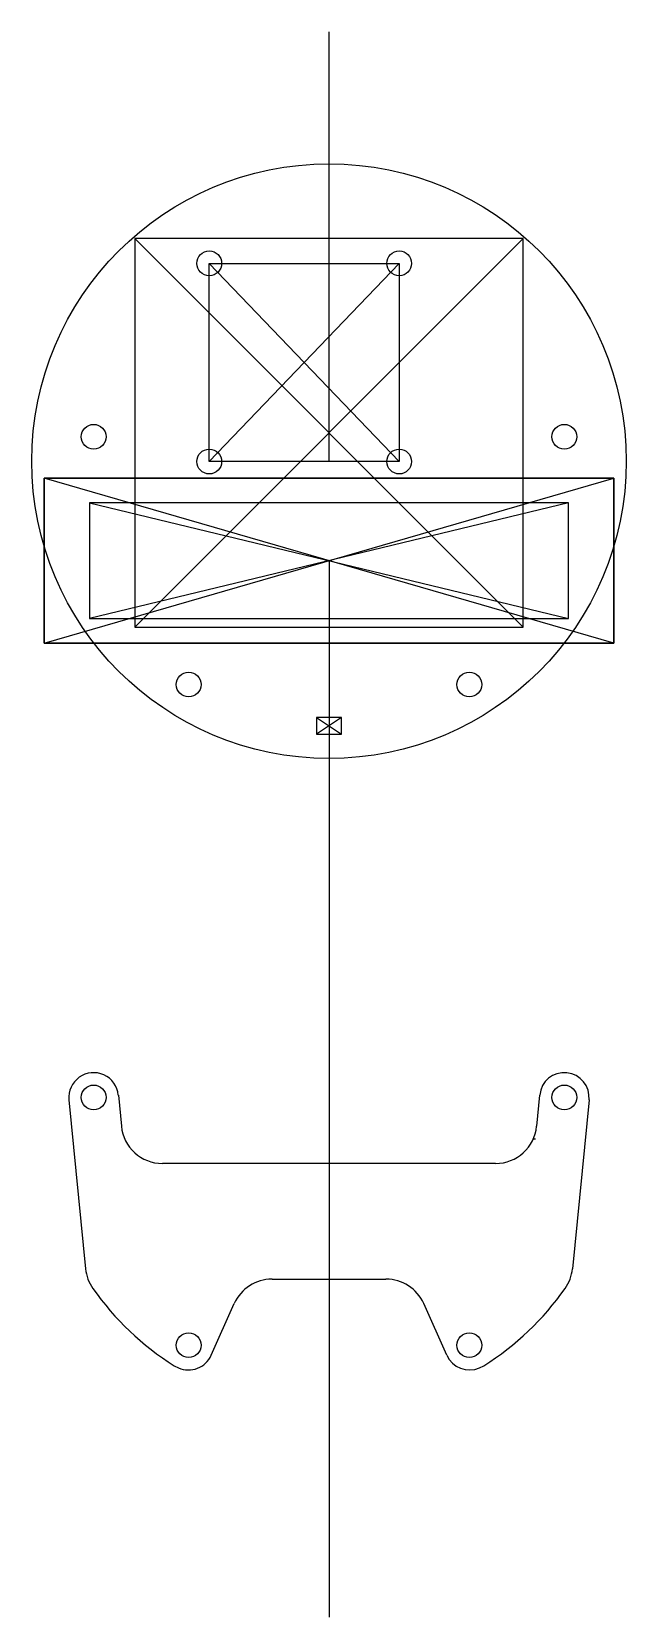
# Model space of a CAD drawing. Header units: millimetres. Extents: x -36 to 36, y -140 to 52.
import ezdxf

# ---------------------------------------------------------------- set-up
doc = ezdxf.new("R2010")
doc.units = ezdxf.units.MM
doc.layers.get('0').update_dxf_attribs({"linetype": 'CONTINUOUS'})

msp = doc.modelspace()

# ---------------------------------------------------------------- linework, layer by layer
for p, q in [((0, 0), (0, 52)), ((23.5, 26.95), (-23.5, 26.95)), ((-23.5, 26.95), (-23.5, -20.11)), ((23.5, 26.95), (-23.5, -20.11)), ((-23.5, 26.95), (23.5, -20.11)), ((23.5, -20.11), (23.5, 26.95)), ((-14.5, 23.95), (8.5, 23.95)), ((-14.5, -0.05), (-14.5, 23.95)), ((-14.5, 23.95), (8.5, -0.05)), ((8.5, 23.95), (-14.5, -0.05)), ((8.5, 23.95), (8.5, -0.05)), ((8.5, -0.05), (-14.5, -0.05)), ((-34.5, -22.05), (-34.5, -2.05)), ((-34.5, -2.05), (34.5, -2.05)), ((34.5, -22.05), (-34.5, -2.05)), ((-34.5, -22.05), (34.5, -2.05)), ((34.5, -2.05), (34.5, -22.05)), ((29, -5.05), (-29, -5.05)), ((-29, -5.05), (-29, -19.05)), ((29, -5.05), (-29, -19.05)), ((-29, -5.05), (29, -19.05)), ((29, -19.05), (29, -5.05)), ((0, -12.05), (0, -140)), ((-29, -19.05), (29, -19.05)), ((-23.5, -20.11), (23.5, -20.11)), ((34.5, -22.05), (-34.5, -22.05)), ((1.5, -31.05), (-1.5, -31.05)), ((-1.5, -31.05), (-1.5, -33.05)), ((1.5, -31.05), (-1.5, -33.05)), ((-1.5, -31.05), (1.5, -33.05)), ((1.5, -33.05), (1.5, -31.05)), ((-1.5, -33.05), (1.5, -33.05)), ((-25.51, -76.76), (-25.14, -80.54)), ((25.51, -76.76), (25.14, -80.54)), ((-31.49, -77.34), (-29.49, -97.79)), ((31.49, -77.34), (29.49, -97.79)), ((24.75, -82.05), (25, -82.05)), ((20.17, -85.05), (-20.17, -85.05)), ((-6.9, -99.05), (6.9, -99.05)), ((-14.26, -108.27), (-11.47, -102.01)), ((14.26, -108.27), (11.47, -102.01)), ((-18.76, -109.55), (-18.22, -109.79)), ((18.22, -109.79), (18.76, -109.55))]:
    msp.add_line(p, q)
msp.add_lwpolyline([(-34.5, -22.05), (34.5, -22.05), (34.5, -2.05), (-34.5, -2.05)], close=True)
msp.add_lwpolyline([(-34.5, -22.05), (34.5, -22.05), (34.5, -2.05), (-34.5, -2.05)], close=True)
for centre, radius in [((0, 0), 36), ((-14.5, 23.95), 1.5), ((8.5, 23.95), 1.5), ((-28.5, 2.95), 1.5), ((28.5, 2.95), 1.5), ((-14.5, -0.05), 1.5), ((8.5, -0.05), 1.5), ((-17, -27.05), 1.5), ((17, -27.05), 1.5), ((-28.5, -77.05), 1.5), ((28.5, -77.05), 1.5), ((-17, -107.05), 1.5), ((17, -107.05), 1.5)]:
    msp.add_circle(centre, radius)
for centre, radius, start, end in [((-28.5, -77.05), 3, 5.5868, 185.5868), ((28.5, -77.05), 3, -5.5868, 174.4132), ((-20.17, -80.05), 5, 185.5868, 270), ((20.17, -80.05), 5, 270, 354.4132), ((-24.51, -97.3), 5, 185.5868, 215.2159), ((24.51, -97.3), 5, 324.7841, 354.4132), ((-6.9, -104.05), 5, 90, 155.9597), ((6.9, -104.05), 5, 24.0403, 90), ((0, -80), 35, 215.2159, 237.5978), ((0, -80), 35, 302.4022, 324.7841), ((-17, -107.05), 3, 245.9588, 335.9597), ((17, -107.05), 3, 204.0403, 294.0403)]:
    msp.add_arc(centre, radius, start, end)

doc.saveas('drawing.dxf')
